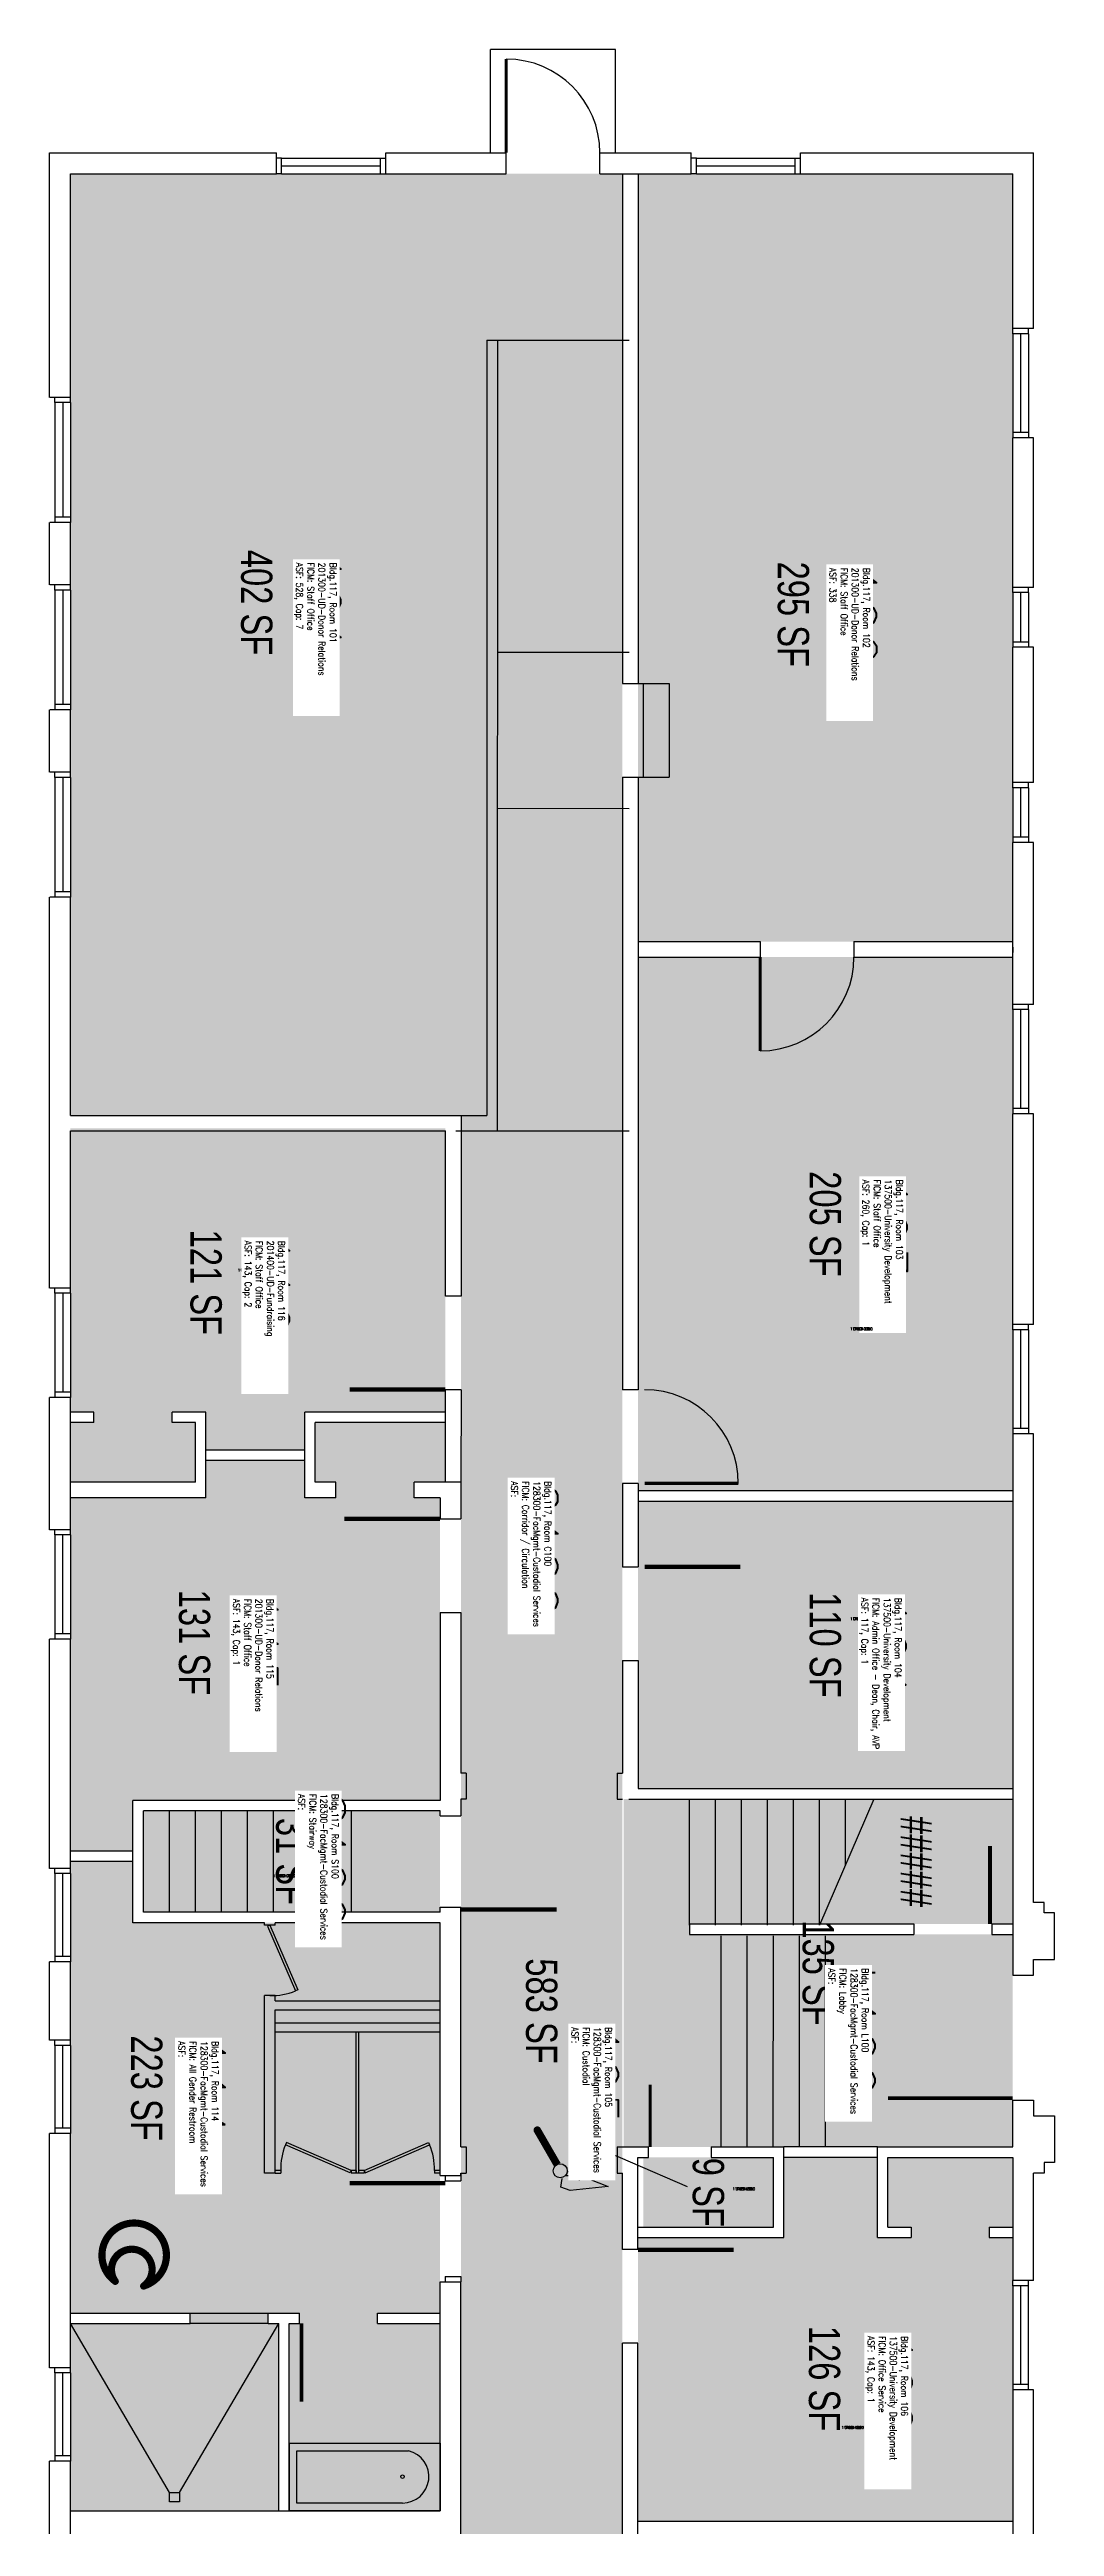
# Model space of a CAD drawing. Header units: inches. Extents: x 0 to 386, y -37 to 1468.
# Drawn here: x 0 to 386, y 516 to 1468 of the extents above; entities that cross this region are included whole.
import ezdxf
from ezdxf.enums import TextEntityAlignment as Align

# ---------------------------------------------------------------- set-up
doc = ezdxf.new("R2010")
doc.units = ezdxf.units.IN
doc.header["$LTSCALE"] = 50
doc.header["$MEASUREMENT"] = 0
doc.layers.get('0').update_dxf_attribs({"linetype": 'CONTINUOUS'})
for name, color, linetype in [('A-DOOR', 2, 'CONTINUOUS'), ('A-FLOR', 3, 'CONTINUOUS'), ('A-GLAZ', 1, 'CONTINUOUS'), ('A-GLAZ-SILL', 2, 'CONTINUOUS'), ('A-IDEN-ICON', 4, 'CONTINUOUS'), ('A-IDEN-RNUM', 7, 'CONTINUOUS'), ('A-IDEN-SNUM', 4, 'CONTINUOUS'), ('A-IDEN-VNUM', 4, 'CONTINUOUS'), ('A-SITE', 3, 'CONTINUOUS'), ('A-WALL', 5, 'CONTINUOUS'), ('AREA-TEXT', 3, 'CONTINUOUS'), ('Rooms-Category-Color', 7, 'CONTINUOUS'), ('Rooms-College-Color', 7, 'CONTINUOUS'), ('Rooms-Department-Color', 7, 'CONTINUOUS'), ('Rooms-Division-Color', 7, 'CONTINUOUS'), ('Rooms-Information', 7, 'CONTINUOUS')]:
    doc.layers.add(name, color=color, linetype=linetype)
doc.styles.add('AREA', font='arial.ttf', dxfattribs={"width": 0.75, "height": 24})
doc.styles.add('ROOMSNUMBER', font='txt.shx', dxfattribs={"height": 0.08333})
doc.styles.add('ROOMVNUMBER', font='simplex.shx', dxfattribs={"width": 0.85})

# ---------------------------------------------------------------- blocks, each defined once
blk = doc.blocks.new('Cpcust')
at = {"color": 0, "linetype": 'ByBlock'}
for p, q in [((0.0171, -0.0639), (0.02, -0.0466)), ((0.0262, -0.0408), (0.0446, -0.0406)), ((0.0297, -0.0341), (0.0376, -0.0302)), ((0.0376, -0.0302), (0.0533, -0.0324)), ((0.0446, -0.0406), (0.0543, -0.0505)), ((0.0533, -0.0324), (0.0745, -0.0479)), ((0.0745, -0.0479), (0.1117, -0.0625)), ((0.0358, -0.0705), (0.0171, -0.0639)), ((0.1117, -0.0625), (0.0358, -0.0705))]:
    blk.add_line(p, q, dxfattribs=at)
at = {"color": 0, "linetype": 'ByBlock', "const_width": 0.0075}
blk.add_lwpolyline([(-0.0332, 0.0481, 1), (-0.0268, 0.0519, 1)], format="xyb", close=True, dxfattribs=at)
at = {"color": 0, "linetype": 'ByBlock', "const_width": 0.015}
blk.add_lwpolyline([(-0.03, 0.05), (0.01, -0.0193)], dxfattribs=at)
at = {"color": 0, "linetype": 'ByBlock'}
blk.add_circle((0.0158, -0.0313), 0.0141, dxfattribs=at)
blk = doc.blocks.new('Cpbath')
at = {"color": 0, "linetype": 'ByBlock', "const_width": 0.0127}
for points in [[(0.0571, 0.0168, 0.861492), (-0.0551, 0, 1)], [(-0.0551, 0, 0.726902), (0.0487, -0.0337, 1)], [(0.0571, 0.0168, 0.729002), (-0.0084, -0.0042, 1)], [(-0.0084, -0.0042, 0.609468), (0.0487, -0.0337, 1)]]:
    blk.add_lwpolyline(points, format="xyb", dxfattribs=at)
at = {"color": 0, "linetype": 'ByBlock', "const_width": 0.00637}
for points in [[(0.0544, 0.0152, 1), (0.0599, 0.0184, 1)], [(0.0459, -0.0353, 1), (0.0515, -0.0321, 1)]]:
    blk.add_lwpolyline(points, format="xyb", close=True, dxfattribs=at)

msp = doc.modelspace()

# ---------------------------------------------------------------- hatches: boundary and pattern name
at = {"layer": 'Rooms-Category-Color', "true_color": 0xfa9ba3}
for points in [[(168.04, 1420.03), (8.04, 1420.03), (8.04, 1373.86), (8.06, 1373.86), (8.06, 1371.86), (8.06, 1333.86), (8.06, 1331.86), (8.04, 1331.86), (8.04, 1294.86), (8.06, 1294.86), (8.06, 1292.86), (8.06, 1254.86), (8.06, 1252.86), (8.04, 1252.86), (8.04, 1215.86), (8.05, 1215.86), (8.05, 1213.86), (8.05, 1175.86), (8.05, 1173.86), (8.04, 1173.86), (8.04, 1136.86), (8.05, 1136.86), (8.05, 1134.86), (8.05, 1096.86), (8.05, 1094.86), (8.04, 1094.86), (8.04, 1058.22), (168.03, 1058.22)], [(370.06, 1300.84), (370.06, 1302.84), (370.06, 1340.84), (370.06, 1342.84), (370.06, 1420.03), (226.1, 1420.03), (226.09, 1125), (370.05, 1125), (370.05, 1139.4), (370.05, 1155.96), (370.06, 1163.07), (370.05, 1188.34), (370.05, 1190.34)], [(370.05, 1064.84), (370.05, 1066.84), (370.05, 1119), (226.09, 1119), (226.09, 952.8), (226.08, 914), (370.05, 914), (370.04, 917.32), (370.04, 927.82), (370.04, 946.82), (370.04, 948.82), (370.05, 1024.84), (370.05, 1026.84)], [(152.04, 944.22), (98.04, 944.22), (98.04, 929.73), (60.1, 929.73), (60.1, 944.22), (47.07, 944.22), (47.07, 940.23), (56.1, 940.23), (56.1, 917.22), (8.04, 917.22), (8.04, 940.23), (17.07, 940.23), (17.07, 944.22), (8.04, 944.22), (8.04, 1053.23), (152.04, 1053.23)], [(140.04, 917.22), (140.05, 911.22), (150.05, 911.22), (150.04, 794.96), (32.04, 794.96), (32.04, 775.48), (8.04, 775.48), (8.04, 911.22), (60.1, 911.22), (60.1, 925.72), (98.04, 925.72), (98.04, 911.22), (110.04, 911.22), (110.04, 917.22), (102.04, 917.22), (102.04, 940.23), (152.04, 940.23), (152.04, 917.22)], [(370.05, 910), (226.08, 910), (226.08, 799.5), (370.03, 799.5)], [(331.05, 627.02), (318.03, 627.02), (318.03, 657.82), (282.11, 657.82), (282.11, 627.02), (226.07, 627.02), (226.07, 518), (370.07, 518), (370.07, 627.02), (361.05, 627.02), (361.05, 630.98), (370.07, 630.98), (370.07, 657.82), (322.03, 657.82), (322.02, 630.98), (331.05, 630.98)]]:
    msp.add_hatch(color=241, dxfattribs=at).paths.add_polyline_path(points)
at = {"layer": 'Rooms-Category-Color', "true_color": 0xadadad}
for points in [[(220.1, 1420.03), (220.1, 8.04), (158.04, 8.04), (158.08, 1058.22), (168.03, 1058.22), (168.04, 1420.03)], [(150.04, 752), (36.04, 752), (36.04, 791), (150.04, 791)], [(370.07, 795.5), (220.61, 795.5), (220.61, 661.81), (282.11, 661.81), (318.03, 661.81), (370.07, 661.81), (370.07, 679.81), (370.07, 743.5), (332.07, 743.5), (289.05, 743.5), (245.8, 743.5), (245.8, 747.5), (370.07, 747.5)], [(126.04, 598), (150.04, 598), (150.04, 610), (150.04, 748), (32.04, 748), (32.04, 771.48), (8.04, 771.48), (8.04, 762.82), (8.03, 762.82), (8.03, 760.82), (8.03, 722.82), (8.03, 720.82), (8.04, 720.82), (8.04, 682.82), (8.03, 682.82), (8.03, 680.82), (8.03, 642.82), (8.03, 640.82), (8.04, 640.82), (8.04, 598), (54.04, 598), (54.04, 594), (8.04, 594), (8.04, 522), (88.04, 522), (88.04, 594), (84.04, 594), (84.04, 598), (96.04, 598), (96.04, 594), (92.04, 594), (92.04, 522), (150.04, 522), (150.04, 594), (126.04, 594)], [(278.12, 657.82), (228.11, 657.82), (228.11, 630.98), (278.12, 630.98)]]:
    msp.add_hatch(color=253, dxfattribs=at).paths.add_polyline_path(points)
at = {"layer": 'Rooms-College-Color', "true_color": 0x80bc67}
for points in [[(168.04, 1420.03), (8.04, 1420.03), (8.04, 1373.86), (8.06, 1373.86), (8.06, 1371.86), (8.06, 1333.86), (8.06, 1331.86), (8.04, 1331.86), (8.04, 1294.86), (8.06, 1294.86), (8.06, 1292.86), (8.06, 1254.86), (8.06, 1252.86), (8.04, 1252.86), (8.04, 1215.86), (8.05, 1215.86), (8.05, 1213.86), (8.05, 1175.86), (8.05, 1173.86), (8.04, 1173.86), (8.04, 1136.86), (8.05, 1136.86), (8.05, 1134.86), (8.05, 1096.86), (8.05, 1094.86), (8.04, 1094.86), (8.04, 1058.22), (168.03, 1058.22)], [(370.06, 1300.84), (370.06, 1302.84), (370.06, 1340.84), (370.06, 1342.84), (370.06, 1420.03), (226.1, 1420.03), (226.09, 1125), (370.05, 1125), (370.05, 1139.4), (370.05, 1155.96), (370.06, 1163.07), (370.05, 1188.34), (370.05, 1190.34)], [(370.05, 1064.84), (370.05, 1066.84), (370.05, 1119), (226.09, 1119), (226.09, 952.8), (226.08, 914), (370.05, 914), (370.04, 917.32), (370.04, 927.82), (370.04, 946.82), (370.04, 948.82), (370.05, 1024.84), (370.05, 1026.84)], [(152.04, 944.22), (98.04, 944.22), (98.04, 929.73), (60.1, 929.73), (60.1, 944.22), (47.07, 944.22), (47.07, 940.23), (56.1, 940.23), (56.1, 917.22), (8.04, 917.22), (8.04, 940.23), (17.07, 940.23), (17.07, 944.22), (8.04, 944.22), (8.04, 1053.23), (152.04, 1053.23)], [(140.04, 917.22), (140.05, 911.22), (150.05, 911.22), (150.04, 794.96), (32.04, 794.96), (32.04, 775.48), (8.04, 775.48), (8.04, 911.22), (60.1, 911.22), (60.1, 925.72), (98.04, 925.72), (98.04, 911.22), (110.04, 911.22), (110.04, 917.22), (102.04, 917.22), (102.04, 940.23), (152.04, 940.23), (152.04, 917.22)], [(370.05, 910), (226.08, 910), (226.08, 799.5), (370.03, 799.5)], [(331.05, 627.02), (318.03, 627.02), (318.03, 657.82), (282.11, 657.82), (282.11, 627.02), (226.07, 627.02), (226.07, 518), (370.07, 518), (370.07, 627.02), (361.05, 627.02), (361.05, 630.98), (370.07, 630.98), (370.07, 657.82), (322.03, 657.82), (322.02, 630.98), (331.05, 630.98)]]:
    msp.add_hatch(color=83, dxfattribs=at).paths.add_polyline_path(points)
at = {"layer": 'Rooms-College-Color', "true_color": 0xadadad}
for points in [[(220.1, 1420.03), (220.1, 8.04), (158.04, 8.04), (158.08, 1058.22), (168.03, 1058.22), (168.04, 1420.03)], [(150.04, 752), (36.04, 752), (36.04, 791), (150.04, 791)], [(370.07, 795.5), (220.61, 795.5), (220.61, 661.81), (282.11, 661.81), (318.03, 661.81), (370.07, 661.81), (370.07, 679.81), (370.07, 743.5), (332.07, 743.5), (289.05, 743.5), (245.8, 743.5), (245.8, 747.5), (370.07, 747.5)], [(126.04, 598), (150.04, 598), (150.04, 610), (150.04, 748), (32.04, 748), (32.04, 771.48), (8.04, 771.48), (8.04, 762.82), (8.03, 762.82), (8.03, 760.82), (8.03, 722.82), (8.03, 720.82), (8.04, 720.82), (8.04, 682.82), (8.03, 682.82), (8.03, 680.82), (8.03, 642.82), (8.03, 640.82), (8.04, 640.82), (8.04, 598), (54.04, 598), (54.04, 594), (8.04, 594), (8.04, 522), (88.04, 522), (88.04, 594), (84.04, 594), (84.04, 598), (96.04, 598), (96.04, 594), (92.04, 594), (92.04, 522), (150.04, 522), (150.04, 594), (126.04, 594)], [(278.12, 657.82), (228.11, 657.82), (228.11, 630.98), (278.12, 630.98)]]:
    msp.add_hatch(color=253, dxfattribs=at).paths.add_polyline_path(points)
at = {"layer": 'Rooms-Department-Color', "true_color": 0xe66c51}
for points in [[(168.04, 1420.03), (8.04, 1420.03), (8.04, 1373.86), (8.06, 1373.86), (8.06, 1371.86), (8.06, 1333.86), (8.06, 1331.86), (8.04, 1331.86), (8.04, 1294.86), (8.06, 1294.86), (8.06, 1292.86), (8.06, 1254.86), (8.06, 1252.86), (8.04, 1252.86), (8.04, 1215.86), (8.05, 1215.86), (8.05, 1213.86), (8.05, 1175.86), (8.05, 1173.86), (8.04, 1173.86), (8.04, 1136.86), (8.05, 1136.86), (8.05, 1134.86), (8.05, 1096.86), (8.05, 1094.86), (8.04, 1094.86), (8.04, 1058.22), (168.03, 1058.22)], [(370.06, 1300.84), (370.06, 1302.84), (370.06, 1340.84), (370.06, 1342.84), (370.06, 1420.03), (226.1, 1420.03), (226.09, 1125), (370.05, 1125), (370.05, 1139.4), (370.05, 1155.96), (370.06, 1163.07), (370.05, 1188.34), (370.05, 1190.34)], [(370.05, 1064.84), (370.05, 1066.84), (370.05, 1119), (226.09, 1119), (226.09, 952.8), (226.08, 914), (370.05, 914), (370.04, 917.32), (370.04, 927.82), (370.04, 946.82), (370.04, 948.82), (370.05, 1024.84), (370.05, 1026.84)], [(152.04, 944.22), (98.04, 944.22), (98.04, 929.73), (60.1, 929.73), (60.1, 944.22), (47.07, 944.22), (47.07, 940.23), (56.1, 940.23), (56.1, 917.22), (8.04, 917.22), (8.04, 940.23), (17.07, 940.23), (17.07, 944.22), (8.04, 944.22), (8.04, 1053.23), (152.04, 1053.23)], [(140.04, 917.22), (140.05, 911.22), (150.05, 911.22), (150.04, 794.96), (32.04, 794.96), (32.04, 775.48), (8.04, 775.48), (8.04, 911.22), (60.1, 911.22), (60.1, 925.72), (98.04, 925.72), (98.04, 911.22), (110.04, 911.22), (110.04, 917.22), (102.04, 917.22), (102.04, 940.23), (152.04, 940.23), (152.04, 917.22)], [(370.05, 910), (226.08, 910), (226.08, 799.5), (370.03, 799.5)], [(331.05, 627.02), (318.03, 627.02), (318.03, 657.82), (282.11, 657.82), (282.11, 627.02), (226.07, 627.02), (226.07, 518), (370.07, 518), (370.07, 627.02), (361.05, 627.02), (361.05, 630.98), (370.07, 630.98), (370.07, 657.82), (322.03, 657.82), (322.02, 630.98), (331.05, 630.98)]]:
    msp.add_hatch(color=13, dxfattribs=at).paths.add_polyline_path(points)
at = {"layer": 'Rooms-Department-Color', "true_color": 0xacacac}
for points in [[(220.1, 1420.03), (220.1, 8.04), (158.04, 8.04), (158.08, 1058.22), (168.03, 1058.22), (168.04, 1420.03)], [(150.04, 752), (36.04, 752), (36.04, 791), (150.04, 791)], [(370.07, 795.5), (220.61, 795.5), (220.61, 661.81), (282.11, 661.81), (318.03, 661.81), (370.07, 661.81), (370.07, 679.81), (370.07, 743.5), (332.07, 743.5), (289.05, 743.5), (245.8, 743.5), (245.8, 747.5), (370.07, 747.5)], [(126.04, 598), (150.04, 598), (150.04, 610), (150.04, 748), (32.04, 748), (32.04, 771.48), (8.04, 771.48), (8.04, 762.82), (8.03, 762.82), (8.03, 760.82), (8.03, 722.82), (8.03, 720.82), (8.04, 720.82), (8.04, 682.82), (8.03, 682.82), (8.03, 680.82), (8.03, 642.82), (8.03, 640.82), (8.04, 640.82), (8.04, 598), (54.04, 598), (54.04, 594), (8.04, 594), (8.04, 522), (88.04, 522), (88.04, 594), (84.04, 594), (84.04, 598), (96.04, 598), (96.04, 594), (92.04, 594), (92.04, 522), (150.04, 522), (150.04, 594), (126.04, 594)], [(278.12, 657.82), (228.11, 657.82), (228.11, 630.98), (278.12, 630.98)]]:
    msp.add_hatch(color=253, dxfattribs=at).paths.add_polyline_path(points)
at = {"layer": 'Rooms-Division-Color', "true_color": 0xe66c51}
for points in [[(168.04, 1420.03), (8.04, 1420.03), (8.04, 1373.86), (8.06, 1373.86), (8.06, 1371.86), (8.06, 1333.86), (8.06, 1331.86), (8.04, 1331.86), (8.04, 1294.86), (8.06, 1294.86), (8.06, 1292.86), (8.06, 1254.86), (8.06, 1252.86), (8.04, 1252.86), (8.04, 1215.86), (8.05, 1215.86), (8.05, 1213.86), (8.05, 1175.86), (8.05, 1173.86), (8.04, 1173.86), (8.04, 1136.86), (8.05, 1136.86), (8.05, 1134.86), (8.05, 1096.86), (8.05, 1094.86), (8.04, 1094.86), (8.04, 1058.22), (168.03, 1058.22)], [(370.06, 1300.84), (370.06, 1302.84), (370.06, 1340.84), (370.06, 1342.84), (370.06, 1420.03), (226.1, 1420.03), (226.09, 1125), (370.05, 1125), (370.05, 1139.4), (370.05, 1155.96), (370.06, 1163.07), (370.05, 1188.34), (370.05, 1190.34)], [(370.05, 1064.84), (370.05, 1066.84), (370.05, 1119), (226.09, 1119), (226.09, 952.8), (226.08, 914), (370.05, 914), (370.04, 917.32), (370.04, 927.82), (370.04, 946.82), (370.04, 948.82), (370.05, 1024.84), (370.05, 1026.84)], [(152.04, 944.22), (98.04, 944.22), (98.04, 929.73), (60.1, 929.73), (60.1, 944.22), (47.07, 944.22), (47.07, 940.23), (56.1, 940.23), (56.1, 917.22), (8.04, 917.22), (8.04, 940.23), (17.07, 940.23), (17.07, 944.22), (8.04, 944.22), (8.04, 1053.23), (152.04, 1053.23)], [(140.04, 917.22), (140.05, 911.22), (150.05, 911.22), (150.04, 794.96), (32.04, 794.96), (32.04, 775.48), (8.04, 775.48), (8.04, 911.22), (60.1, 911.22), (60.1, 925.72), (98.04, 925.72), (98.04, 911.22), (110.04, 911.22), (110.04, 917.22), (102.04, 917.22), (102.04, 940.23), (152.04, 940.23), (152.04, 917.22)], [(370.05, 910), (226.08, 910), (226.08, 799.5), (370.03, 799.5)], [(331.05, 627.02), (318.03, 627.02), (318.03, 657.82), (282.11, 657.82), (282.11, 627.02), (226.07, 627.02), (226.07, 518), (370.07, 518), (370.07, 627.02), (361.05, 627.02), (361.05, 630.98), (370.07, 630.98), (370.07, 657.82), (322.03, 657.82), (322.02, 630.98), (331.05, 630.98)]]:
    msp.add_hatch(color=13, dxfattribs=at).paths.add_polyline_path(points)
at = {"layer": 'Rooms-Division-Color', "true_color": 0xadadad}
for points in [[(220.1, 1420.03), (220.1, 8.04), (158.04, 8.04), (158.08, 1058.22), (168.03, 1058.22), (168.04, 1420.03)], [(150.04, 752), (36.04, 752), (36.04, 791), (150.04, 791)], [(370.07, 795.5), (220.61, 795.5), (220.61, 661.81), (282.11, 661.81), (318.03, 661.81), (370.07, 661.81), (370.07, 679.81), (370.07, 743.5), (332.07, 743.5), (289.05, 743.5), (245.8, 743.5), (245.8, 747.5), (370.07, 747.5)], [(126.04, 598), (150.04, 598), (150.04, 610), (150.04, 748), (32.04, 748), (32.04, 771.48), (8.04, 771.48), (8.04, 762.82), (8.03, 762.82), (8.03, 760.82), (8.03, 722.82), (8.03, 720.82), (8.04, 720.82), (8.04, 682.82), (8.03, 682.82), (8.03, 680.82), (8.03, 642.82), (8.03, 640.82), (8.04, 640.82), (8.04, 598), (54.04, 598), (54.04, 594), (8.04, 594), (8.04, 522), (88.04, 522), (88.04, 594), (84.04, 594), (84.04, 598), (96.04, 598), (96.04, 594), (92.04, 594), (92.04, 522), (150.04, 522), (150.04, 594), (126.04, 594)], [(278.12, 657.82), (228.11, 657.82), (228.11, 630.98), (278.12, 630.98)]]:
    msp.add_hatch(color=253, dxfattribs=at).paths.add_polyline_path(points)

# ---------------------------------------------------------------- linework, layer by layer
at = {"layer": 'A-DOOR', "const_width": 1.2}
for points in [[(175.44, 1428.07), (175.44, 1464.07)], [(273.03, 1119), (273.03, 1083)], [(228.62, 916.8), (264.62, 916.8)]]:
    msp.add_lwpolyline(points, dxfattribs=at)
at = {"layer": 'A-DOOR'}
for points in [[(152.08, 952.84, 1.72, 1.72, 0), (115.28, 952.84, 0, 0, 0), (115.28, 951.98, 0, 0, -0.414214), (152.08, 988.78, 0, 0, -0.414214)], [(150, 903.16, 1.72, 1.72, 0), (113.2, 903.16, 0, 0, 0), (113.2, 904.03, 0, 0, 0.414214), (150, 867.22, 0, 0, 0.414214)], [(228.61, 884.72, 1.72, 1.72, 0), (265.41, 884.72, 0, 0, 0), (265.41, 885.58, 0, 0, -0.414214), (228.61, 848.78, 0, 0, -0.414214)], [(158.04, 753.06, 1.72, 1.72, 0), (194.84, 753.06, 0, 0, 0), (194.84, 752.2, 0, 0, 0.414214), (158.04, 789, 0, 0, 0.414214)], [(361.32, 747.5, 1.5, 1.5, 0), (361.33, 777.5, 0, 0, 0), (362.08, 777.5, 0, 0, 0.414214), (332.07, 747.5, 0, 0, 0.414214)], [(370.07, 680.56, 1.5, 1.5, 0), (322.07, 680.56, 0, 0, 0), (322.07, 679.81, 0, 0, -0.414214), (370.07, 727.81, 0, 0, -0.414214)], [(230.75, 661.81, 1.2, 1.2, 0), (230.75, 685.81, 0, 0, 0), (230.15, 685.81, 0, 0, -0.414214), (254.15, 661.81, 0, 0, -0.414214)], [(152.04, 647.94, 1.72, 1.72, 0), (115.24, 647.94, 0, 0, 0), (115.24, 648.8, 0, 0, 0.414214), (152.04, 612, 0, 0, 0.414214)], [(226.07, 622.31, 1.72, 1.72, 0), (262.87, 622.31, 0, 0, 0), (262.87, 623.17, 0, 0, -0.414214), (226.07, 586.37, 0, 0, -0.414214)], [(96.79, 594, 1.5, 1.5, 0), (96.79, 564, 0, 0, 0), (96.04, 564, 0, 0, 0.414214), (126.04, 594, 0, 0, 0.414214)]]:
    msp.add_lwpolyline(points, format="xyseb", dxfattribs=at)
for centre, start, end in [((175.44, 1428.07), 0, 90), ((273.03, 1119), 270, 0), ((228.62, 916.8), 0, 90)]:
    msp.add_arc(centre, 36, start, end, dxfattribs=at)
at = {"layer": 'A-FLOR'}
for p, q in [((168.04, 1356.07), (168.03, 1058.22)), ((168.04, 1356.07), (172.04, 1356.07)), ((172.04, 1356.07), (172.02, 1052.22)), ((172.04, 1356.07), (222.64, 1356.07)), ((172.03, 1236.19), (222.63, 1236.18)), ((226.09, 1224.18), (238.1, 1224.18)), ((228.1, 1224.18), (228.1, 1188.18)), ((238.1, 1224.18), (238.1, 1188.18)), ((226.09, 1188.18), (238.1, 1188.18)), ((172.03, 1176.19), (222.63, 1176.18)), ((156.03, 1058.22), (168.03, 1058.22)), ((156.03, 1052.22), (172.02, 1052.22)), ((172.02, 1052.22), (222.62, 1052.22)), ((46.04, 752), (46.04, 791)), ((56.04, 752), (56.04, 791)), ((66.04, 752), (66.04, 791)), ((76.04, 752), (76.04, 791)), ((86.04, 752), (86.04, 791)), ((96.04, 752), (96.04, 791)), ((106.04, 752), (106.04, 791)), ((116.04, 752), (116.04, 791)), ((245.8, 747), (245.8, 795.5)), ((255.8, 747), (255.8, 795.5)), ((265.8, 747), (265.8, 795.5)), ((275.8, 747), (275.8, 795.5)), ((285.8, 747), (285.8, 795.5)), ((295.8, 747), (295.8, 795.5)), ((316.66, 795.5), (295.8, 747)), ((305.8, 770.25), (305.8, 795.5)), ((84.64, 747), (83.72, 746.6)), ((83.72, 746.6), (94.46, 721.83)), ((84.64, 747), (95.38, 722.23)), ((258.07, 662.19), (258.08, 743)), ((268.07, 662.19), (268.08, 743)), ((278.07, 662.19), (278.08, 743)), ((288.07, 662.19), (288.08, 743)), ((298.07, 662.19), (298.08, 743)), ((95.38, 722.23), (94.46, 721.83)), ((117.84, 651.81), (117.84, 706)), ((118.84, 651.81), (118.84, 706)), ((91.07, 663.55), (90.67, 662.63)), ((115.44, 651.89), (90.67, 662.63)), ((115.84, 652.81), (91.07, 663.55)), ((120.84, 652.81), (145.61, 663.55)), ((121.24, 651.89), (146.01, 662.63)), ((145.61, 663.55), (146.01, 662.63)), ((88.84, 652.81), (86.64, 652.81)), ((86.64, 651.81), (88.84, 651.81)), ((88.84, 652.81), (88.84, 651.81)), ((115.84, 652.81), (115.44, 651.89)), ((117.84, 652.81), (115.84, 652.81)), ((115.84, 652.81), (115.84, 651.81)), ((120.84, 651.81), (115.84, 651.81)), ((117.84, 652.81), (117.84, 651.81)), ((120.84, 652.81), (118.84, 652.81)), ((120.84, 652.81), (120.84, 651.81)), ((120.84, 652.81), (121.24, 651.89)), ((150.04, 652.81), (147.84, 652.81)), ((147.84, 652.81), (147.84, 651.81)), ((150.04, 651.81), (147.84, 651.81)), ((46.11, 529.05), (8.04, 594)), ((49.98, 529.05), (88.04, 594)), ((92.04, 548), (92.04, 522))]:
    msp.add_line(p, q, dxfattribs=at)
for points in [[(92.04, 548), (150.04, 548), (150.04, 522), (92.04, 522)], [(49.98, 525.4), (46.11, 525.4), (46.11, 529.05), (49.98, 529.05)]]:
    msp.add_lwpolyline(points, close=True, dxfattribs=at)
msp.add_lwpolyline([(135.59, 525), (95.04, 525), (95.04, 545), (137.94, 545)], dxfattribs=at)
msp.add_circle((135.59, 535.14), 0.692, dxfattribs=at)
for centre, radius, start, end in [((85.55, 742.33), 22.35, 267.66498, 293.49279), ((111.17, 653.72), 22.35, 156.50721, 182.33502), ((125.51, 653.72), 22.35, 357.66499, 23.49279), ((135.59, 535.14), 10.14, 269.99826, 76.62298)]:
    msp.add_arc(centre, radius, start, end, dxfattribs=at)
at = {"layer": 'A-GLAZ'}
for p, q in [((89.14, 1423.02), (127.14, 1423.03)), ((248.5, 1423.02), (286.5, 1423.03)), ((373.06, 1358.57), (373.06, 1320.57)), ((5.06, 1332.07), (5.06, 1288.07)), ((5.06, 1260.07), (5.06, 1216.07)), ((373.06, 1259.07), (373.06, 1240.07)), ((5.05, 1188.07), (5.05, 1144.07)), ((373.06, 1184.07), (373.06, 1165.07)), ((373.05, 1098.84), (373.05, 1060.84)), ((5.05, 989.85), (5.05, 951.85)), ((373.04, 975.84), (373.04, 937.84)), ((5.04, 897), (5.04, 859)), ((5.03, 766.86), (5.03, 735)), ((5.03, 700.86), (5.03, 669)), ((373.02, 608.5), (373.02, 570.5)), ((5.03, 575), (5.03, 543.14))]:
    msp.add_line(p, q, dxfattribs=at)
at = {"layer": 'A-GLAZ-SILL'}
for p, q in [((89.14, 1426.02), (87.14, 1426.02)), ((89.14, 1420.02), (87.14, 1420.02)), ((89.14, 1426.02), (127.14, 1426.03)), ((89.14, 1420.02), (89.14, 1426.02)), ((89.14, 1420.02), (127.14, 1420.03)), ((127.14, 1420.03), (127.14, 1426.03)), ((127.14, 1426.03), (129.14, 1426.03)), ((127.14, 1420.03), (129.14, 1420.03)), ((129.61, 1420.02), (131.61, 1420.02)), ((248.5, 1426.02), (246.5, 1426.02)), ((248.5, 1420.02), (246.5, 1420.02)), ((248.5, 1426.02), (286.5, 1426.03)), ((248.5, 1420.02), (248.5, 1426.02)), ((248.5, 1420.02), (248.5, 1426.02)), ((248.5, 1420.02), (286.5, 1420.03)), ((286.5, 1420.02), (286.5, 1426.03)), ((286.5, 1420.03), (286.5, 1426.03)), ((286.5, 1426.03), (288.5, 1426.03)), ((286.5, 1420.03), (288.5, 1420.03)), ((370.06, 1358.57), (370.06, 1360.57)), ((376.06, 1358.57), (370.06, 1358.57)), ((370.06, 1358.57), (370.06, 1320.57)), ((376.06, 1358.57), (376.06, 1360.57)), ((376.06, 1358.57), (376.06, 1320.57)), ((2.06, 1332.07), (2.06, 1334.07)), ((8.06, 1332.07), (8.06, 1334.07)), ((8.06, 1332.07), (2.06, 1332.07)), ((2.06, 1332.07), (2.06, 1286.07)), ((8.06, 1332.07), (8.06, 1294.07)), ((370.06, 1320.57), (370.06, 1318.57)), ((376.06, 1320.57), (370.06, 1320.57)), ((376.06, 1320.57), (376.06, 1318.57)), ((2.06, 1294.07), (2.06, 1292.07)), ((8.06, 1288.07), (2.06, 1288.07)), ((8.06, 1294.07), (8.06, 1286.07)), ((2.06, 1260.07), (2.06, 1262.07)), ((8.06, 1260.07), (2.06, 1260.07)), ((2.06, 1260.07), (2.06, 1214.07)), ((8.06, 1260.07), (8.06, 1262.07)), ((8.06, 1260.07), (8.06, 1214.07)), ((370.06, 1259.07), (370.06, 1261.07)), ((376.06, 1259.07), (370.06, 1259.07)), ((370.06, 1259.07), (370.06, 1240.07)), ((376.06, 1259.07), (376.06, 1261.07)), ((376.06, 1259.07), (376.06, 1240.07)), ((370.06, 1240.07), (370.06, 1238.07)), ((376.06, 1240.07), (370.06, 1240.07)), ((376.06, 1240.07), (376.06, 1238.07)), ((2.06, 1222.07), (2.06, 1220.07)), ((8.06, 1222.07), (8.06, 1220.07)), ((8.06, 1216.07), (2.06, 1216.07)), ((2.05, 1188.07), (2.05, 1190.07)), ((8.05, 1188.07), (8.05, 1190.07)), ((8.05, 1188.07), (2.05, 1188.07)), ((2.05, 1188.07), (2.05, 1142.07)), ((8.05, 1188.07), (8.05, 1142.07)), ((370.06, 1184.07), (370.06, 1186.07)), ((376.06, 1184.07), (370.06, 1184.07)), ((370.06, 1184.07), (370.06, 1165.07)), ((376.06, 1184.07), (376.06, 1186.07)), ((376.06, 1184.07), (376.06, 1165.07)), ((370.05, 1165.07), (370.05, 1163.07)), ((376.05, 1165.07), (370.05, 1165.07)), ((376.05, 1165.07), (376.05, 1163.07)), ((2.05, 1150.07), (2.05, 1148.07)), ((8.05, 1144.07), (2.05, 1144.07)), ((8.05, 1150.07), (8.05, 1148.07)), ((370.05, 1122.84), (370.05, 1120.84)), ((370.05, 1098.84), (370.05, 1100.84)), ((376.05, 1098.84), (370.05, 1098.84)), ((370.05, 1098.84), (370.05, 1060.84)), ((376.05, 1098.84), (376.05, 1100.84)), ((376.05, 1098.84), (376.05, 1060.84)), ((370.05, 1060.84), (370.05, 1058.84)), ((376.05, 1060.84), (370.05, 1060.84)), ((376.05, 1060.84), (376.05, 1058.84)), ((2.05, 989.85), (2.05, 991.85)), ((8.05, 989.85), (2.05, 989.85)), ((2.05, 989.85), (2.05, 951.85)), ((8.05, 989.85), (8.05, 991.85)), ((8.05, 989.85), (8.05, 951.85)), ((370.04, 975.84), (370.04, 977.84)), ((376.04, 975.84), (370.04, 975.84)), ((370.04, 975.84), (370.04, 937.84)), ((376.04, 975.84), (376.04, 977.84)), ((376.04, 975.84), (376.04, 937.84)), ((8.05, 951.85), (2.05, 951.85)), ((2.05, 951.85), (2.05, 949.85)), ((8.05, 951.85), (8.05, 949.85)), ((370.04, 937.84), (370.04, 935.84)), ((376.04, 937.84), (370.04, 937.84)), ((376.04, 937.84), (376.04, 935.84)), ((2.04, 897), (2.04, 899)), ((8.04, 897), (2.04, 897)), ((2.04, 897), (2.04, 859)), ((8.04, 897), (8.04, 899)), ((8.04, 897), (8.04, 859)), ((8.04, 859), (2.04, 859)), ((2.04, 859), (2.04, 857)), ((8.04, 859), (8.04, 857)), ((2.03, 766.86), (2.03, 768.86)), ((8.03, 766.86), (2.03, 766.86)), ((2.03, 766.86), (2.03, 733)), ((8.03, 766.86), (8.03, 768.86)), ((8.03, 766.86), (8.03, 733)), ((8.03, 735), (2.03, 735)), ((2.03, 735), (2.03, 733)), ((8.03, 735), (8.03, 733)), ((2.03, 700.86), (2.03, 702.86)), ((8.03, 700.86), (2.03, 700.86)), ((2.03, 700.86), (2.03, 667)), ((8.03, 700.86), (8.03, 702.86)), ((8.03, 700.86), (8.03, 667)), ((8.03, 669), (2.03, 669)), ((2.03, 669), (2.03, 667)), ((8.03, 669), (8.03, 667)), ((370.04, 608.5), (370.04, 610.5)), ((376.04, 608.5), (376.04, 610.5)), ((376.02, 608.5), (370.02, 608.5)), ((370.02, 608.5), (370.02, 570.5)), ((376.02, 608.5), (376.02, 570.5)), ((2.03, 575), (2.03, 577)), ((8.03, 575), (2.03, 575)), ((2.03, 575), (2.03, 541.14)), ((8.03, 575), (8.03, 577)), ((8.03, 575), (8.03, 541.14)), ((376.02, 570.5), (370.02, 570.5)), ((370.03, 570.5), (370.03, 568.5)), ((376.03, 570.5), (376.03, 568.5)), ((8.03, 543.14), (2.03, 543.14)), ((2.03, 543.14), (2.03, 541.14)), ((8.03, 543.14), (8.03, 541.14))]:
    msp.add_line(p, q, dxfattribs=at)
at = {"layer": 'A-IDEN-ICON'}
msp.add_lwpolyline([(245.13, 646.46), (201.28, 665.46)], dxfattribs=at)
at = {"layer": 'A-SITE'}
for p, q in [((169.44, 1428.07), (169.44, 1467.75)), ((217.44, 1467.75), (169.44, 1467.75)), ((217.44, 1428.07), (217.44, 1467.75))]:
    msp.add_line(p, q, dxfattribs=at)
at = {"layer": 'A-WALL'}
for p, q in [((0, 1428.07), (87.14, 1428.07)), ((0, 1334.07), (0, 1428.07)), ((87.14, 1420.03), (87.14, 1428.07)), ((129.14, 1420.03), (129.14, 1428.07)), ((129.14, 1428.07), (175.44, 1428.07)), ((175.44, 1420.03), (175.44, 1428.07)), ((211.44, 1420.03), (211.44, 1428.07)), ((211.44, 1428.07), (246.5, 1428.07)), ((246.5, 1420.03), (246.5, 1428.07)), ((288.5, 1420.03), (288.5, 1428.07)), ((288.5, 1428.07), (378.06, 1428.07)), ((378.06, 1360.57), (378.06, 1428.07)), ((8.04, 1420.03), (87.14, 1420.03)), ((8.04, 1334.07), (8.04, 1420.03)), ((129.14, 1420.03), (175.44, 1420.03)), ((211.44, 1420.03), (246.5, 1420.03)), ((220.1, 1420.03), (220.09, 1224.18)), ((226.1, 1420.03), (226.09, 1224.18)), ((288.5, 1420.03), (370.06, 1420.03)), ((370.06, 1360.57), (370.06, 1420.03)), ((378.06, 1360.57), (370.06, 1360.57)), ((8.06, 1334.07), (0.06, 1334.07)), ((378.06, 1318.57), (370.06, 1318.57)), ((370.06, 1261.07), (370.06, 1318.57)), ((378.06, 1261.07), (378.06, 1318.57)), ((0, 1262.07), (0, 1286.07)), ((8.06, 1286.07), (0.06, 1286.07)), ((8.04, 1262.07), (8.04, 1286.07)), ((8.06, 1262.07), (0.06, 1262.07)), ((378.06, 1261.07), (370.06, 1261.07)), ((370.05, 1186.07), (370.06, 1238.07)), ((378.06, 1238.07), (370.06, 1238.07)), ((378.05, 1186.07), (378.06, 1238.07)), ((220.09, 1224.18), (226.09, 1224.18)), ((0, 1190.07), (0, 1214.07)), ((8.06, 1214.07), (0.06, 1214.07)), ((8.04, 1190.07), (8.04, 1214.07)), ((8.05, 1190.07), (0.05, 1190.07)), ((220.09, 1188.18), (220.08, 952.8)), ((220.09, 1188.18), (226.09, 1188.18)), ((226.09, 1188.18), (226.08, 952.8)), ((378.05, 1186.07), (370.05, 1186.07)), ((370.05, 1100.84), (370.05, 1163.07)), ((378.06, 1163.07), (370.06, 1163.07)), ((378.05, 1100.84), (378.05, 1163.07)), ((0, 991.85), (0, 1142.07)), ((8.05, 1142.07), (0.05, 1142.07)), ((8.04, 1058.22), (8.04, 1142.07)), ((226.09, 1125), (273.03, 1125)), ((273.03, 1125), (273.03, 1119)), ((309.03, 1125), (309.03, 1119)), ((309.03, 1125), (370.05, 1125)), ((226.09, 1119), (273.03, 1119)), ((309.03, 1119), (370.05, 1119)), ((378.05, 1100.84), (370.05, 1100.84)), ((8.04, 1058.22), (158.08, 1058.22)), ((158.08, 1058.22), (158.08, 988.78)), ((370.04, 977.84), (370.05, 1058.84)), ((378.05, 1058.84), (370.05, 1058.84)), ((378.04, 977.84), (378.05, 1058.84)), ((8.04, 1052.22), (152.08, 1052.22)), ((8.04, 991.85), (8.04, 1052.22)), ((152.08, 988.78), (152.08, 1052.22)), ((8.05, 991.85), (0.05, 991.85)), ((158.08, 988.78), (152.08, 988.78)), ((378.04, 977.84), (370.04, 977.84)), ((152.07, 917.22), (152.08, 952.78)), ((158.08, 952.78), (152.08, 952.78)), ((158.08, 952.78), (158.07, 917.22)), ((226.09, 952.8), (220.09, 952.8)), ((8.05, 949.85), (0, 949.85)), ((0, 899), (0, 949.85)), ((8.04, 899), (8.04, 949.85)), ((17.07, 944.22), (8.04, 944.22)), ((17.07, 940.23), (17.07, 944.22)), ((60.1, 944.22), (47.07, 944.22)), ((47.07, 940.23), (47.07, 944.22)), ((60.1, 911.22), (60.1, 944.22)), ((98.05, 911.22), (98.05, 944.22)), ((152.05, 944.22), (98.05, 944.22)), ((17.07, 940.23), (8.04, 940.23)), ((56.1, 940.23), (47.07, 940.23)), ((56.1, 917.22), (56.1, 940.23)), ((152.05, 940.23), (102.05, 940.23)), ((102.05, 917.22), (102.05, 940.23)), ((378.04, 935.84), (370.04, 935.84)), ((370.07, 935.84), (370.07, 727.81)), ((378.03, 755.81), (378.04, 935.84)), ((60.1, 929.73), (98.05, 929.73)), ((60.1, 925.72), (98.05, 925.72)), ((56.1, 917.22), (8.04, 917.22)), ((110.05, 917.22), (102.05, 917.22)), ((110.05, 911.22), (110.05, 917.22)), ((140.05, 911.22), (140.05, 917.22)), ((158.07, 917.22), (140.05, 917.22)), ((158.05, 917.22), (158.04, 903.22)), ((220.08, 916.8), (220.08, 884.78)), ((226.09, 916.8), (220.09, 916.8)), ((226.08, 916.8), (226.08, 884.78)), ((226.08, 914), (370.05, 914)), ((60.1, 911.22), (8.04, 911.22)), ((110.05, 911.22), (98.05, 911.22)), ((150.05, 911.22), (140.05, 911.22)), ((150.05, 911.22), (150.05, 903.22)), ((226.08, 910), (370.05, 910)), ((8.04, 899), (0.04, 899)), ((150.05, 903.22), (158.05, 903.22)), ((220.08, 884.78), (226.08, 884.78)), ((150.04, 867.22), (158.04, 867.22)), ((150.04, 867.22), (150.04, 794.96)), ((158.04, 867.22), (158.04, 805.51)), ((0, 768.86), (0, 857)), ((8.04, 857), (0.04, 857)), ((8.04, 768.86), (8.04, 857)), ((220.08, 848.78), (226.08, 848.78)), ((220.08, 848.78), (220.08, 805.5)), ((226.08, 848.78), (226.08, 799.5)), ((160.04, 805.51), (158.04, 805.51)), ((160.04, 805.51), (160.04, 795.51)), ((218.07, 805.5), (218.07, 795.5)), ((218.07, 805.5), (220.08, 805.5)), ((226.08, 799.5), (370.05, 799.5)), ((32.04, 748), (32.04, 794.96)), ((150.04, 794.96), (32.04, 794.96)), ((150.04, 791), (36.04, 791)), ((36.04, 752), (36.04, 791)), ((150.04, 789), (150.04, 791)), ((160.04, 795.51), (158.04, 795.51)), ((158.04, 795.51), (158.04, 789)), ((218.07, 795.5), (220.07, 795.5)), ((222.61, 795.5), (370.05, 795.5)), ((150.04, 789), (158.04, 789)), ((32.04, 775.48), (8.04, 775.48)), ((32.04, 771.48), (8.04, 771.48)), ((8.03, 768.86), (0.03, 768.86)), ((150.04, 752), (36.04, 752)), ((150.04, 754), (158.04, 754)), ((150.04, 752), (150.04, 754)), ((158.04, 661.81), (158.04, 754)), ((382.07, 755.81), (378.03, 755.81)), ((382.07, 751.81), (382.07, 755.81)), ((82.64, 748), (32.04, 748)), ((82.64, 747), (82.64, 748)), ((86.64, 747), (82.64, 747)), ((150.04, 748), (86.64, 748)), ((86.64, 747), (86.64, 748)), ((150.04, 650.81), (150.04, 748)), ((245.8, 747.5), (332.07, 747.5)), ((245.8, 747.5), (245.8, 743.5)), ((245.8, 743.5), (332.07, 743.5)), ((332.07, 747.5), (332.07, 743.5)), ((362.07, 747.5), (362.07, 743.5)), ((362.07, 747.5), (370.07, 747.5)), ((362.07, 743.5), (370.07, 743.5)), ((370.07, 747.5), (370.07, 743.5)), ((386.07, 751.81), (382.07, 751.81)), ((386.07, 733.81), (386.07, 751.81)), ((0, 702.86), (0, 733)), ((8.03, 733), (0.03, 733)), ((8.04, 702.86), (8.04, 733)), ((378.07, 727.81), (378.07, 733.81)), ((378.07, 733.81), (386.07, 733.81)), ((370.07, 727.81), (378.07, 727.81)), ((82.64, 651.81), (82.64, 720)), ((86.64, 720), (82.64, 720)), ((86.64, 718), (86.64, 720)), ((86.64, 718), (150.04, 718)), ((86.64, 714.5), (150.04, 714.5)), ((86.64, 651.81), (86.64, 714.5)), ((86.64, 709.5), (150.04, 709.5)), ((86.64, 706), (150.04, 706)), ((8.03, 702.86), (0.03, 702.86)), ((370.07, 679.81), (378.07, 679.81)), ((0, 577), (0, 667)), ((8.03, 667), (0.03, 667)), ((8.03, 577), (8.03, 667)), ((158.04, 661.81), (160.04, 661.81)), ((160.04, 661.81), (160.04, 651.81)), ((218.07, 661.81), (218.07, 651.81)), ((218.07, 661.81), (230.07, 661.81)), ((226.07, 657.82), (230.07, 657.82)), ((226.07, 622.37), (226.07, 657.82)), ((230.07, 657.82), (230.07, 661.81)), ((254.15, 661.81), (254.15, 657.85)), ((254.15, 661.81), (282.11, 661.81)), ((254.15, 657.82), (278.12, 657.82)), ((278.12, 630.98), (278.12, 657.82)), ((282.11, 627.02), (282.11, 661.81)), ((318.03, 661.81), (282.11, 661.81)), ((318.03, 657.82), (282.11, 657.82)), ((318.03, 627.02), (318.03, 661.81)), ((318.03, 661.81), (370.07, 661.81)), ((322.02, 630.98), (322.03, 657.82)), ((322.03, 657.82), (370.07, 657.82)), ((370.07, 657.82), (370.07, 610.5)), ((86.64, 651.81), (82.64, 651.81)), ((150.04, 650.81), (158.04, 650.81)), ((152.04, 650.81), (152.04, 648.81)), ((152.04, 648.81), (158.04, 648.81)), ((158.04, 650.81), (158.04, 651.81)), ((158.04, 651.81), (158.04, 649.81)), ((158.04, 651.81), (160.04, 651.81)), ((158.04, 650.81), (158.04, 648.81)), ((218.07, 651.81), (220.07, 651.81)), ((220.07, 622.37), (220.07, 651.81)), ((378.03, 610.5), (378.03, 651.81)), ((226.07, 630.98), (278.12, 630.98)), ((322.02, 630.98), (331.05, 630.98)), ((331.05, 630.98), (331.05, 627.02)), ((361.05, 630.98), (370.07, 630.98)), ((361.05, 630.98), (361.05, 627.02)), ((226.07, 622.37), (220.07, 622.37)), ((226.07, 627.02), (282.11, 627.02)), ((318.03, 627.02), (331.05, 627.02)), ((361.05, 627.02), (370.07, 627.02)), ((150.04, 522), (150.04, 610)), ((150.04, 610), (158.04, 610)), ((152.04, 612), (158.04, 612)), ((152.04, 612), (152.04, 610)), ((158.04, 612), (158.04, 610)), ((158.04, 445.63), (158.04, 610)), ((378.04, 610.5), (370.04, 610.5)), ((378.02, 610.5), (370.07, 610.5)), ((8.04, 598), (54.04, 598)), ((8.04, 594), (54.04, 594)), ((54.04, 594), (54.04, 598)), ((54.04, 598), (84.04, 598)), ((84.04, 594), (54.04, 594)), ((84.04, 594), (84.04, 598)), ((84.04, 598), (96.04, 598)), ((84.04, 594), (88.04, 594)), ((88.04, 522), (88.04, 594)), ((92.04, 522), (92.04, 594)), ((92.04, 594), (96.04, 594)), ((96.04, 594), (96.04, 598)), ((126.04, 594), (126.04, 598)), ((126.04, 598), (150.04, 598)), ((126.04, 594), (150.04, 594)), ((220.07, 445.63), (220.07, 586.37)), ((226.07, 586.37), (220.07, 586.37)), ((226.07, 445.63), (226.07, 586.37)), ((8.03, 577), (0.03, 577)), ((378.02, 568.5), (370.02, 568.5)), ((378.03, 568.5), (370.03, 568.5)), ((370.07, 568.5), (370.07, 479.84)), ((378.02, 479.84), (378.03, 568.5)), ((0, 481), (0, 541.14)), ((8.03, 541.14), (0.03, 541.14)), ((8.04, 481), (8.04, 541.14)), ((8.04, 522), (150.04, 522)), ((226.07, 518), (370.07, 518))]:
    msp.add_line(p, q, dxfattribs=at)
msp.add_lwpolyline([(370.07, 661.81), (370.07, 679.81), (378.07, 679.81), (378.07, 673.81), (386.07, 673.81), (386.07, 655.81), (382.07, 655.81), (382.07, 651.81), (378.03, 651.81)], dxfattribs=at)

# ---------------------------------------------------------------- block references
at = {"layer": 'A-IDEN-ICON', "xscale": 192, "yscale": 192, "zscale": 192}
msp.add_blockref('Cpcust', (193.15, 658.69), dxfattribs=at)
at = {"layer": 'A-IDEN-ICON', "xscale": 216, "yscale": 216, "zscale": 216, "rotation": 270}
msp.add_blockref('Cpbath', (32.52, 620.71), dxfattribs=at)

# ---------------------------------------------------------------- texts
at = {"layer": 'A-IDEN-RNUM', "style": 'ROOMSNUMBER'}
for s, p in [('0101-00', (106.91, 1255.64)), ('0102-00', (308.59, 1250.6)), ('0116-00', (76.65, 998.72)), ('0103-00', (311.89, 976.17)), ('C100-00', (184.78, 892.11)), ('0104-00', (311.89, 864.8)), ('0115-00', (76.65, 852.62)), ('S100-00', (90.08, 766.03)), ('L100-00', (309.68, 706.36)), ('0114-00', (62.49, 685.38)), ('0105-00', (266.75, 645.71)), ('0106-00', (308.59, 554.02))]:
    msp.add_text(s, height=1, dxfattribs=at).set_placement(p, align=Align.MIDDLE)
at = {"layer": 'A-IDEN-SNUM', "style": 'ROOMSNUMBER'}
for s, p in [('1170010100', (106.91, 1255.64)), ('1170010200', (308.59, 1250.6)), ('1170011600', (76.65, 998.72)), ('1170010300', (311.89, 976.17)), ('1170C10000', (184.78, 892.11)), ('1170010400', (311.89, 864.8)), ('1170011500', (76.65, 852.62)), ('1170S10000', (90.08, 766.03)), ('1170L10000', (309.68, 706.36)), ('1170011400', (62.49, 685.38)), ('1170010500', (266.75, 645.71)), ('1170010600', (308.59, 554.02))]:
    msp.add_text(s, height=1, dxfattribs=at).set_placement(p, align=Align.MIDDLE)
at = {"layer": 'A-IDEN-VNUM', "style": 'ROOMVNUMBER', "width": 0.85}
for s, p in [('101', (102.93, 1255.64)), ('102', (308.68, 1250.39)), ('103', (320.5, 1015.29)), ('116', (83.14, 993.66)), ('C100', (186.34, 891.79)), ('115', (78.69, 855.69)), ('104', (320.04, 854.29)), ('S100', (104.57, 771.96)), ('L100', (308.21, 706.08)), ('105', (209.59, 689.67)), ('114', (58.51, 685.38)), ('106', (322.46, 571.31))]:
    msp.add_text(s, height=18, rotation=270, dxfattribs=at).set_placement(p, align=Align.MIDDLE)
at = {"layer": 'AREA-TEXT', "style": 'AREA', "width": 0.75}
for s, p in [('402 SF', (79.59, 1255.26)), ('295 SF', (285.79, 1250.74)), ('205 SF', (298.07, 1016.5)), ('121 SF', (60.15, 994.03)), ('131 SF', (55.7, 855.69)), ('110 SF', (298.06, 854.75)), ('31 SF', (93.04, 771.5)), ('#####', (332.94, 771.5)), ('135 SF', (295.34, 728.66)), ('583 SF', (189.07, 714.04)), ('223 SF', (37.35, 684.44)), ('9 SF', (253.12, 644.4)), ('126 SF', (297.74, 572.83))]:
    msp.add_text(s, height=12, rotation=270, dxfattribs=at).set_placement(p, align=Align.MIDDLE_CENTER)

# ---------------------------------------------------------------- next in the draw order: texts
at = {"layer": 'Rooms-Information', "width": 57.6, "attachment_point": 7, "rotation": 270, "style": 'ROOMVNUMBER', "bg_fill": 3, "box_fill_scale": 1.5, "bg_fill_color": 256, "bg_fill_true_color": 13158600, "bg_fill_transparency": 0}
for s, insert, char_height in [('Bldg.117, Room 101^M^J201300-UD-Donor Relations^M^JFICM: Staff Office^M^JASF: 528, Cap: 7', (93.93, 1270.58), 2.5714), ('Bldg.117, Room 102^M^J201300-UD-Donor Relations^M^JFICM: Staff Office^M^JASF: 338', (299.68, 1268.61), 2.5714), ('Bldg.117, Room 103^M^J137500-University Development^M^JFICM: Staff Office^M^JASF: 260, Cap: 1', (311.5, 1033.51), 2.5714), ('Bldg.117, Room 116^M^J201400-UD-Fundraising^M^JFICM: Staff Office^M^JASF: 143, Cap: 2', (74.14, 1010.05), 2.5714), ('Bldg.117, Room C100^M^J128300-FacMgmt-Custodial Services^M^JFICM: Corridor / Circulation^M^JASF: ', (177.34, 917.66), 2.5714), ('Bldg.117, Room 115^M^J201300-UD-Donor Relations^M^JFICM: Staff Office^M^JASF: 143, Cap: 1', (69.69, 872.45), 2.5714), ('Bldg.117, Room 104^M^J137500-University Development^M^JFICM: Admin Office - Dean, Chair, AVP^M^JASF: 117, Cap: 1', (311.04, 872.87), 2.57143), ('Bldg.117, Room S100^M^J128300-FacMgmt-Custodial Services^M^JFICM: Stairway^M^JASF: ', (95.57, 797.46), 2.5714), ('Bldg.117, Room L100^M^J128300-FacMgmt-Custodial Services^M^JFICM: Lobby^M^JASF: ', (299.21, 730.49), 2.5714), ('Bldg.117, Room 105^M^J128300-FacMgmt-Custodial Services^M^JFICM: Custodial^M^JASF: ', (200.59, 707.88), 2.5714), ('Bldg.117, Room 114^M^J128300-FacMgmt-Custodial Services^M^JFICM: All Gender Restroom^M^JASF: ', (49.51, 702.5), 2.5714), ('Bldg.117, Room 106^M^J137500-University Development^M^JFICM: Office Service^M^JASF: 143, Cap: 1', (313.46, 589.16), 2.5714)]:
    msp.add_mtext(s, dxfattribs=dict(at, insert=insert, char_height=char_height))

doc.saveas('drawing.dxf')
